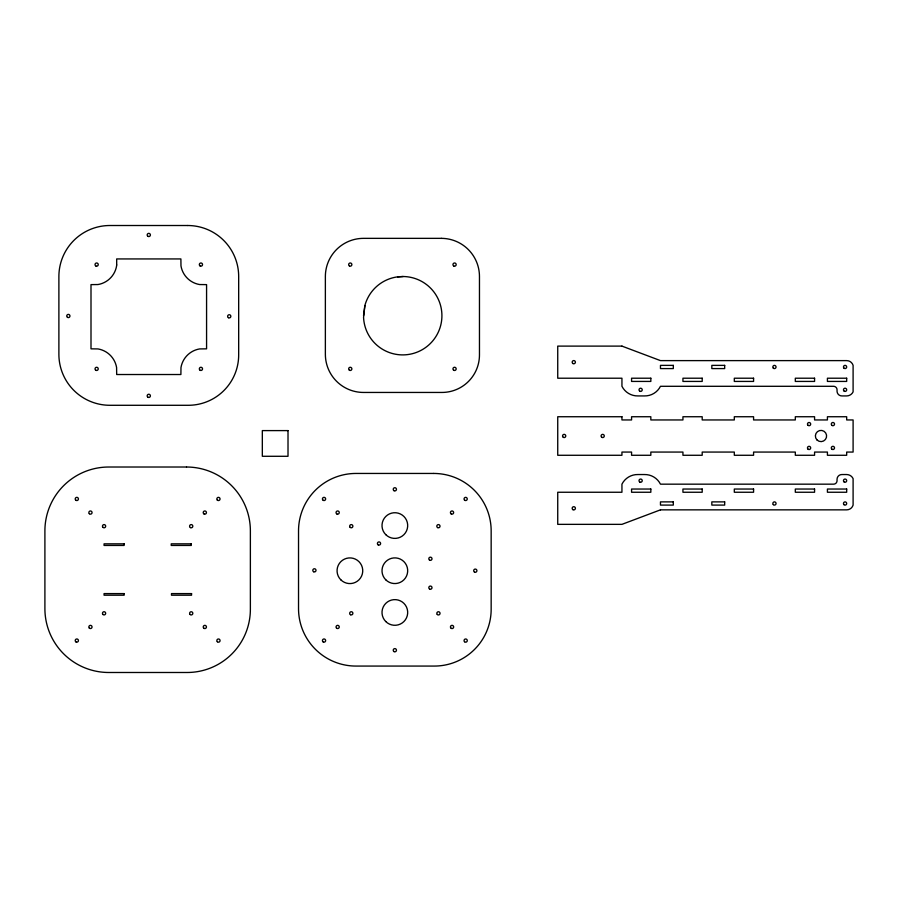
<?xml version="1.0" encoding="UTF-8"?>
<svg xmlns="http://www.w3.org/2000/svg" width="898" height="898" viewBox="0 0 898 898"><rect width="100%" height="100%" fill="white"/><g stroke="black" fill="none" stroke-linecap="round" stroke-linejoin="round"><path stroke-width="1.35" d="M363.533 315.714L364.869 305.567A39.198 39.198 0 0 1 397.612 276.853L403.157 276.517A39.198 39.198 0 0 1 441.917 315.423A39.198 39.198 0 0 1 403.73 354.89A39.198 39.198 0 0 1 363.567 317.421L364.869 305.567M397.612 276.853L403.157 276.517M116.684 264.955L116.594 265.931A22.697 22.697 0 0 1 97.983 284.543L91.001 284.621L91.001 348.839L97.983 348.929A22.697 22.697 0 0 1 116.594 367.529L116.684 374.522L180.891 374.522L180.981 367.529A22.697 22.697 0 0 1 199.592 348.929L206.574 348.839L206.574 284.621L199.592 284.543A22.697 22.697 0 0 1 180.981 265.931L180.891 258.938L116.684 258.938L116.684 264.955M660.468 509.851L621.944 524.353L557.737 524.353L557.737 492.25L621.944 492.25L621.944 484.168A17.5 17.5 0 0 1 637.995 474.537L644.416 474.537A17.5 17.5 0 0 1 660.468 484.168L833.58 484.168A3.469 3.469 0 0 0 837.048 480.654L837.048 479.105A4.793 4.793 0 0 1 841.841 474.537L846.623 474.537A7.184 7.184 0 0 1 853.1 478.6L853.1 505.103A6.713 6.713 0 0 1 846.679 509.851L660.468 509.851M187.671 225.51L109.904 225.51A51.018 51.018 0 0 0 58.886 276.517L58.886 354.283A51.018 51.018 0 0 0 109.904 405.29L188.288 405.29A50.389 50.389 0 0 0 238.677 354.901L238.677 276.517A51.018 51.018 0 0 0 187.671 225.51M441.3 238.352L363.533 238.352A38.165 38.165 0 0 0 325.368 276.517L325.368 354.283A38.165 38.165 0 0 0 363.533 392.448L441.917 392.448A37.548 37.548 0 0 0 479.465 354.901L479.465 276.517A38.165 38.165 0 0 0 441.3 238.352M621.944 346.112L557.737 346.112L557.737 378.215L621.944 378.215L621.944 386.297A17.5 17.5 0 0 0 637.995 395.928L644.416 395.928A17.5 17.5 0 0 0 660.468 386.297L833.58 386.297A3.469 3.469 0 0 1 837.048 389.811L837.048 391.36A4.793 4.793 0 0 0 841.841 395.928L846.623 395.928A7.184 7.184 0 0 0 853.1 391.865L853.1 365.363A6.713 6.713 0 0 0 846.679 360.614L660.468 360.614L621.944 346.112M673.309 365.374L660.468 365.374L660.468 368.584L673.309 368.584L673.309 365.374M724.675 365.374L711.833 365.374L711.833 368.584L724.675 368.584L724.675 365.374M650.837 378.215L631.575 378.215L631.575 381.426L650.837 381.426L650.837 378.215M702.202 378.215L682.94 378.215L682.94 381.426L702.202 381.426L702.202 378.215M753.579 378.215L734.306 378.215L734.306 381.426L753.579 381.426L753.579 378.215M814.576 378.215L795.314 378.215L795.314 381.426L814.576 381.426L814.576 378.215M846.679 378.215L827.417 378.215L827.417 381.426L846.679 381.426L846.679 378.215M621.944 416.739L557.737 416.739L557.737 455.275L621.944 455.275L621.944 452.064L631.575 452.064L631.575 455.275L650.837 455.275L650.837 452.064L682.94 452.064L682.94 455.275L702.202 455.275L702.202 452.064L734.306 452.064L734.306 455.275L753.579 455.275L753.579 452.064L795.314 452.064L795.314 455.275L814.576 455.275L814.576 452.064L827.417 452.064L827.417 455.275L846.679 455.275L846.679 452.064L853.1 452.064L853.1 419.95L846.679 419.95L846.679 416.739L827.417 416.739L827.417 419.95L814.576 419.95L814.576 416.739L795.314 416.739L795.314 419.95L753.579 419.95L753.579 416.739L734.306 416.739L734.306 419.95L702.202 419.95L702.202 416.739L682.94 416.739L682.94 419.95L650.837 419.95L650.837 416.739L631.575 416.739L631.575 419.95L621.944 419.95L621.944 416.739M288.011 430.602L262.328 430.602L262.328 456.285L288.011 456.285L288.011 430.602M186.515 467.016L108.759 467.016A63.859 63.859 0 0 0 44.9 530.875L44.9 608.642A63.859 63.859 0 0 0 108.759 672.49L187.143 672.49A63.23 63.23 0 0 0 250.374 609.259L250.374 530.875A63.859 63.859 0 0 0 186.515 467.016M433.734 473.448L355.967 473.448A57.438 57.438 0 0 0 298.529 530.875L298.529 608.642A57.438 57.438 0 0 0 355.967 666.069L434.351 666.069A56.81 56.81 0 0 0 491.161 609.259L491.161 530.875A57.438 57.438 0 0 0 433.734 473.448M650.837 489.04L631.575 489.04L631.575 492.25L650.837 492.25L650.837 489.04M702.202 489.04L682.94 489.04L682.94 492.25L702.202 492.25L702.202 489.04M753.579 489.04L734.306 489.04L734.306 492.25L753.579 492.25L753.579 489.04M814.576 489.04L795.314 489.04L795.314 492.25L814.576 492.25L814.576 489.04M846.679 489.04L827.417 489.04L827.417 492.25L846.679 492.25L846.679 489.04M673.309 501.881L660.468 501.881L660.468 505.091L673.309 505.091L673.309 501.881M724.675 501.881L711.833 501.881L711.833 505.091L724.675 505.091L724.675 501.881M124.137 543.84L104.067 543.84L104.067 545.445L124.137 545.445L124.137 543.84M191.285 543.84L171.226 543.84L171.226 545.445L191.285 545.445L191.285 543.84M124.137 593.6L104.067 593.6L104.067 595.206L124.137 595.206L124.137 593.6M191.555 593.6L171.484 593.6L171.484 595.206L191.555 595.206L191.555 593.6M204.037 628.353A1.605 1.605 0 0 0 206.45 626.961A1.605 1.605 0 0 0 204.037 625.569A1.605 1.605 0 0 0 204.037 628.353M190.084 614.479A1.605 1.605 0 0 0 192.767 613.761A1.605 1.605 0 0 0 190.803 611.796A1.605 1.605 0 0 0 190.084 614.479M217.327 641.722A1.605 1.605 0 0 0 220.01 641.004A1.605 1.605 0 0 0 218.046 639.028A1.605 1.605 0 0 0 217.327 641.722M76.027 641.958A1.605 1.605 0 0 0 78.429 640.566A1.605 1.605 0 0 0 76.027 639.174A1.605 1.605 0 0 0 76.027 641.958M89.317 628.084A1.605 1.605 0 0 0 92 627.365A1.605 1.605 0 0 0 90.036 625.401A1.605 1.605 0 0 0 89.317 628.084M102.933 614.457A1.605 1.605 0 0 0 105.616 613.738A1.605 1.605 0 0 0 103.652 611.774A1.605 1.605 0 0 0 102.933 614.457M190.398 527.586A1.605 1.605 0 0 0 192.812 526.194A1.605 1.605 0 0 0 190.398 524.802A1.605 1.605 0 0 0 190.398 527.586M204.026 513.959A1.605 1.605 0 0 0 206.428 512.567A1.605 1.605 0 0 0 204.026 511.175A1.605 1.605 0 0 0 204.026 513.959M217.316 500.085A1.605 1.605 0 0 0 219.999 499.367A1.605 1.605 0 0 0 218.034 497.402A1.605 1.605 0 0 0 217.316 500.085M102.933 527.328A1.605 1.605 0 0 0 105.616 526.61A1.605 1.605 0 0 0 103.652 524.645A1.605 1.605 0 0 0 102.933 527.328M89.317 513.701A1.605 1.605 0 0 0 92 512.983A1.605 1.605 0 0 0 90.036 511.018A1.605 1.605 0 0 0 89.317 513.701M76.027 500.343A1.605 1.605 0 0 0 78.429 498.951A1.605 1.605 0 0 0 76.027 497.559A1.605 1.605 0 0 0 76.027 500.343M451.245 628.353A1.605 1.605 0 0 0 453.658 626.961A1.605 1.605 0 0 0 451.245 625.569A1.605 1.605 0 0 0 451.245 628.353M437.607 527.586A1.605 1.605 0 0 0 440.02 526.194A1.605 1.605 0 0 0 437.607 524.802A1.605 1.605 0 0 0 437.607 527.586M464.535 641.722A1.605 1.605 0 0 0 467.218 641.004A1.605 1.605 0 0 0 465.254 639.028A1.605 1.605 0 0 0 464.535 641.722M336.526 628.084A1.605 1.605 0 0 0 339.208 627.365A1.605 1.605 0 0 0 337.244 625.401A1.605 1.605 0 0 0 336.526 628.084M437.292 614.479A1.605 1.605 0 0 0 439.986 613.761A1.605 1.605 0 0 0 438.011 611.796A1.605 1.605 0 0 0 437.292 614.479M350.478 614.715A1.605 1.605 0 0 0 352.88 613.323A1.605 1.605 0 0 0 350.478 611.931A1.605 1.605 0 0 0 350.478 614.715M451.234 513.959A1.605 1.605 0 0 0 453.636 512.567A1.605 1.605 0 0 0 451.234 511.175A1.605 1.605 0 0 0 451.234 513.959M464.524 500.085A1.605 1.605 0 0 0 467.207 499.367A1.605 1.605 0 0 0 465.243 497.402A1.605 1.605 0 0 0 464.524 500.085M323.235 500.343A1.605 1.605 0 0 0 325.637 498.951A1.605 1.605 0 0 0 323.235 497.559A1.605 1.605 0 0 0 323.235 500.343M350.141 527.328A1.605 1.605 0 0 0 352.824 526.61A1.605 1.605 0 0 0 350.86 524.645A1.605 1.605 0 0 0 350.141 527.328M336.851 513.959A1.605 1.605 0 0 0 339.264 512.567A1.605 1.605 0 0 0 336.851 511.175A1.605 1.605 0 0 0 336.851 513.959M323.235 641.958A1.605 1.605 0 0 0 325.637 640.566A1.605 1.605 0 0 0 323.235 639.174A1.605 1.605 0 0 0 323.235 641.958M429.603 560.15A1.605 1.605 0 0 0 432.005 558.758A1.605 1.605 0 0 0 429.603 557.377A1.605 1.605 0 0 0 429.603 560.15M429.603 589.043A1.605 1.605 0 0 0 432.005 587.662A1.605 1.605 0 0 0 429.603 586.271A1.605 1.605 0 0 0 429.603 589.043M378.204 544.895A1.605 1.605 0 0 0 380.606 543.503A1.605 1.605 0 0 0 378.204 542.123A1.605 1.605 0 0 0 378.204 544.895M394.042 490.712A1.605 1.605 0 0 0 396.456 489.32A1.605 1.605 0 0 0 394.042 487.928A1.605 1.605 0 0 0 394.042 490.712M474.492 572.06A1.605 1.605 0 0 0 476.905 570.679A1.605 1.605 0 0 0 474.492 569.287A1.605 1.605 0 0 0 474.492 572.06M394.042 651.6A1.605 1.605 0 0 0 396.456 650.208A1.605 1.605 0 0 0 394.042 648.816A1.605 1.605 0 0 0 394.042 651.6M313.604 571.734A1.605 1.605 0 0 0 316.006 570.353A1.605 1.605 0 0 0 313.604 568.962A1.605 1.605 0 0 0 313.604 571.734M385.77 579.805A12.841 12.841 0 0 0 407.254 574.035A12.841 12.841 0 0 0 391.517 558.32A12.841 12.841 0 0 0 385.77 579.805M340.825 579.827A12.841 12.841 0 0 0 362.309 574.058A12.841 12.841 0 0 0 346.572 558.343A12.841 12.841 0 0 0 340.825 579.827M385.77 621.539A12.841 12.841 0 0 0 407.254 615.77A12.841 12.841 0 0 0 391.517 600.055A12.841 12.841 0 0 0 385.77 621.539M385.77 534.647A12.841 12.841 0 0 0 407.254 528.877A12.841 12.841 0 0 0 391.517 513.162A12.841 12.841 0 0 0 385.77 534.647M147.979 236.354A1.605 1.605 0 0 0 150.393 234.962A1.605 1.605 0 0 0 147.979 233.57A1.605 1.605 0 0 0 147.979 236.354M228.429 317.701A1.605 1.605 0 0 0 230.842 316.321A1.605 1.605 0 0 0 228.429 314.929A1.605 1.605 0 0 0 228.429 317.701M147.979 397.242A1.605 1.605 0 0 0 150.393 395.85A1.605 1.605 0 0 0 147.979 394.458A1.605 1.605 0 0 0 147.979 397.242M67.541 317.387A1.605 1.605 0 0 0 69.954 315.995A1.605 1.605 0 0 0 67.541 314.603A1.605 1.605 0 0 0 67.541 317.387M95.839 265.976A1.605 1.605 0 0 0 98.241 264.584A1.605 1.605 0 0 0 95.839 263.193A1.605 1.605 0 0 0 95.839 265.976M200.131 265.976A1.605 1.605 0 0 0 202.533 264.584A1.605 1.605 0 0 0 200.131 263.193A1.605 1.605 0 0 0 200.131 265.976M200.131 370.268A1.605 1.605 0 0 0 202.533 368.876A1.605 1.605 0 0 0 200.131 367.484A1.605 1.605 0 0 0 200.131 370.268M95.839 370.268A1.605 1.605 0 0 0 98.241 368.876A1.605 1.605 0 0 0 95.839 367.484A1.605 1.605 0 0 0 95.839 370.268M349.468 370.268A1.605 1.605 0 0 0 351.87 368.876A1.605 1.605 0 0 0 349.468 367.484A1.605 1.605 0 0 0 349.468 370.268M453.759 370.268A1.605 1.605 0 0 0 456.173 368.876A1.605 1.605 0 0 0 453.759 367.484A1.605 1.605 0 0 0 453.759 370.268M349.468 265.976A1.605 1.605 0 0 0 351.87 264.584A1.605 1.605 0 0 0 349.468 263.193A1.605 1.605 0 0 0 349.468 265.976M453.759 265.976A1.605 1.605 0 0 0 456.173 264.584A1.605 1.605 0 0 0 453.759 263.193A1.605 1.605 0 0 0 453.759 265.976M639.825 391.202A1.605 1.605 0 0 0 642.227 389.811A1.605 1.605 0 0 0 639.825 388.43A1.605 1.605 0 0 0 639.825 391.202M844.266 391.202A1.605 1.605 0 0 0 846.679 389.811A1.605 1.605 0 0 0 844.266 388.43A1.605 1.605 0 0 0 844.266 391.202M773.313 368.124A1.605 1.605 0 0 0 775.995 367.394A1.605 1.605 0 0 0 774.031 365.43A1.605 1.605 0 0 0 773.313 368.124M843.94 481.788A1.605 1.605 0 0 0 846.623 481.07A1.605 1.605 0 0 0 844.659 479.105A1.605 1.605 0 0 0 843.94 481.788M639.825 482.046A1.605 1.605 0 0 0 642.227 480.654A1.605 1.605 0 0 0 639.825 479.263A1.605 1.605 0 0 0 639.825 482.046M843.94 504.631A1.605 1.605 0 0 0 846.623 503.913A1.605 1.605 0 0 0 844.659 501.948A1.605 1.605 0 0 0 843.94 504.631M773.313 504.62A1.605 1.605 0 0 0 775.995 503.901A1.605 1.605 0 0 0 774.031 501.937A1.605 1.605 0 0 0 773.313 504.62M832.109 425.484A1.605 1.605 0 0 0 834.523 424.092A1.605 1.605 0 0 0 832.109 422.7A1.605 1.605 0 0 0 832.109 425.484M831.784 449.067A1.605 1.605 0 0 0 834.466 448.338A1.605 1.605 0 0 0 832.502 446.373A1.605 1.605 0 0 0 831.784 449.067M807.942 449.067A1.605 1.605 0 0 0 810.625 448.338A1.605 1.605 0 0 0 808.66 446.373A1.605 1.605 0 0 0 807.942 449.067M807.942 425.225A1.605 1.605 0 0 0 810.625 424.507A1.605 1.605 0 0 0 808.66 422.543A1.605 1.605 0 0 0 807.942 425.225M572.98 509.694A1.605 1.605 0 0 0 575.394 508.302A1.605 1.605 0 0 0 572.98 506.91A1.605 1.605 0 0 0 572.98 509.694M843.94 368.101A1.605 1.605 0 0 0 846.623 367.383A1.605 1.605 0 0 0 844.659 365.419A1.605 1.605 0 0 0 843.94 368.101M572.98 363.555A1.605 1.605 0 0 0 575.394 362.163A1.605 1.605 0 0 0 572.98 360.783A1.605 1.605 0 0 0 572.98 363.555M817.023 439.986A5.624 5.624 0 0 0 826.418 437.461A5.624 5.624 0 0 0 819.537 430.58A5.624 5.624 0 0 0 817.023 439.986M601.873 437.348A1.605 1.605 0 0 0 604.287 435.957A1.605 1.605 0 0 0 601.873 434.576A1.605 1.605 0 0 0 601.873 437.348M563.349 437.348A1.605 1.605 0 0 0 565.762 435.957A1.605 1.605 0 0 0 563.349 434.576A1.605 1.605 0 0 0 563.349 437.348"/></g></svg>
